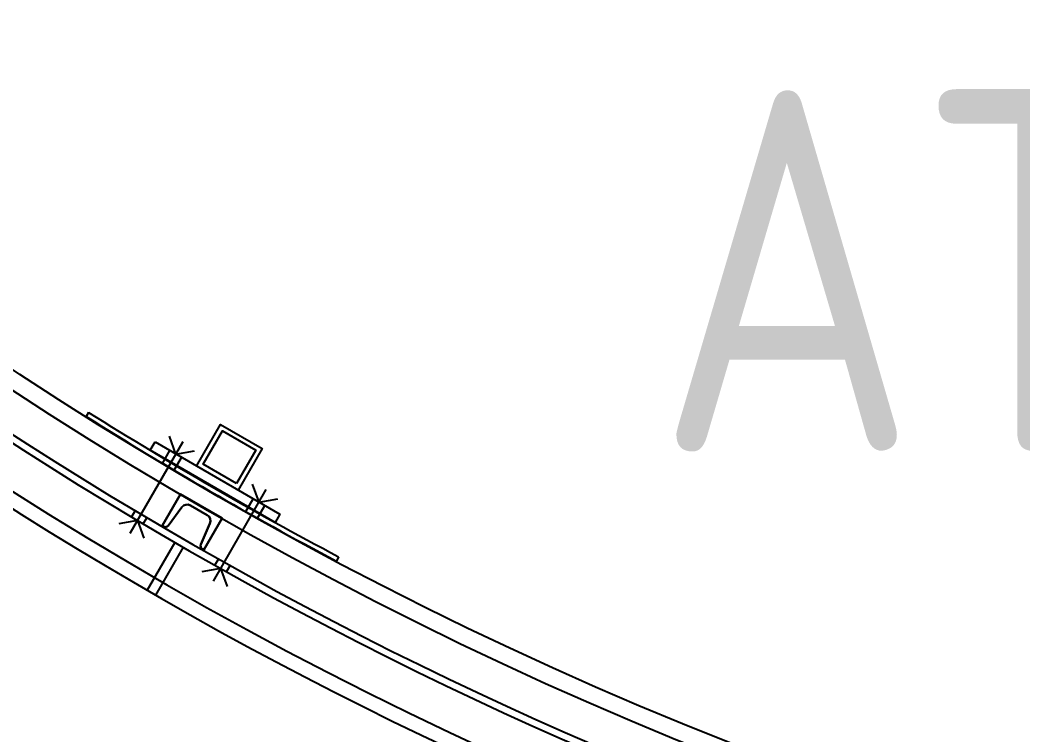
# Model space of a CAD drawing. Header units: millimetres. Extents: x -139278 to 641613, y -260926 to 217780.
# Drawn here: x 143149 to 144193, y -84373 to -83629 of the extents above; entities that cross this region are included whole.
import ezdxf
from ezdxf.enums import TextEntityAlignment as Align

# ---------------------------------------------------------------- set-up
doc = ezdxf.new("R2010")
doc.units = ezdxf.units.MM
doc.styles.add('ISOCP', font='ISOCP', dxfattribs={"width": 0.9})

msp = doc.modelspace()

# ---------------------------------------------------------------- linework, layer by layer
for p, q in [((143220.713, -84037.632), (143218.053, -84041.866)), ((143263.989, -84163.075), (143318.936, -84067.904)), ((143311.435, -84080.895), (143304.702, -84062.395)), ((143297.726, -84090.641), (143305.374, -84077.394)), ((143311.435, -84080.895), (143330.823, -84077.477)), ((143309.764, -84097.791), (143317.498, -84084.394)), ((143398.024, -84130.899), (143391.294, -84112.398)), ((143350.559, -84213.069), (143405.527, -84117.909)), ((143384.225, -84140.792), (143391.963, -84127.397)), ((143398.024, -84130.899), (143417.412, -84127.485)), ((143265.473, -84146.505), (143269.223, -84140.009)), ((143396.435, -84147.644), (143404.086, -84134.399)), ((143271.489, -84150.084), (143252.101, -84153.503)), ((143271.489, -84150.084), (143278.223, -84168.584)), ((143277.512, -84153.653), (143281.262, -84147.157)), ((143310.298, -84172.839), (143281.548, -84222.635)), ((143318.958, -84177.839), (143290.208, -84227.635)), ((143351.962, -84196.647), (143355.713, -84190.152)), ((143480.843, -84187.819), (143478.507, -84192.239)), ((143358.063, -84200.079), (143338.674, -84203.494)), ((143358.063, -84200.079), (143364.792, -84218.58)), ((143364.17, -84203.501), (143367.922, -84197.006))]:
    msp.add_line(p, q)
for points in [[(143376.388, -84118.394), (143333.087, -84093.394), (143358.087, -84050.093), (143401.388, -84075.093)], [(143374.558, -84111.564), (143339.917, -84091.564), (143359.917, -84056.923), (143394.558, -84076.923)], [(143289.785, -84068.394), (143419.689, -84143.394), (143414.689, -84152.054), (143284.785, -84077.054)]]:
    msp.add_lwpolyline(points, close=True)
for points in [[(143297.226, -84155.48), (143298.87, -84156.43, 0.37930912), (143303.419, -84155.501), (143317.62, -84136.26, -0.37930912), (143326.717, -84134.402), (143344.037, -84144.402, -0.37930912), (143346.976, -84153.209), (143337.414, -84175.127, 0.37930912), (143338.883, -84179.531), (143340.527, -84180.48), (143359.527, -84147.571), (143316.226, -84122.571)], [(143340.527, -84180.48), (143338.883, -84179.531, -0.37930912), (143337.414, -84175.127), (143346.976, -84153.209, 0.37930912), (143344.037, -84144.402), (143326.717, -84134.402, 0.37930912), (143317.62, -84136.26), (143303.419, -84155.501, -0.37930912), (143298.87, -84156.43), (143297.226, -84155.48), (143316.226, -84122.571), (143359.527, -84147.571)]]:
    msp.add_lwpolyline(points, format="xyb", close=True)
for radius in [4048.5, 4030.5]:
    msp.add_circle((145362.127, -80628.968), radius)
at = {"ltscale": 4}
msp.add_arc((145362.127, -80628.968), 4136.576, 141.160381, 309.497963, dxfattribs=at)
for radius, start, end in [(4087.5, 235, 265), (4095, 235, 265), (4152.5, 235, 265), (4025.5, 237.861867, 242.138133), (4030.5, 237.861867, 242.138133)]:
    msp.add_arc((145362.127, -80628.968), radius, start, end)

# ---------------------------------------------------------------- texts
at = {"style": 'ISOCP', "width": 0.9}
msp.add_text('AT2', height=375, dxfattribs=at).set_placement((143810.579, -84190.045), align=Align.BOTTOM_LEFT)

doc.saveas('drawing.dxf')
